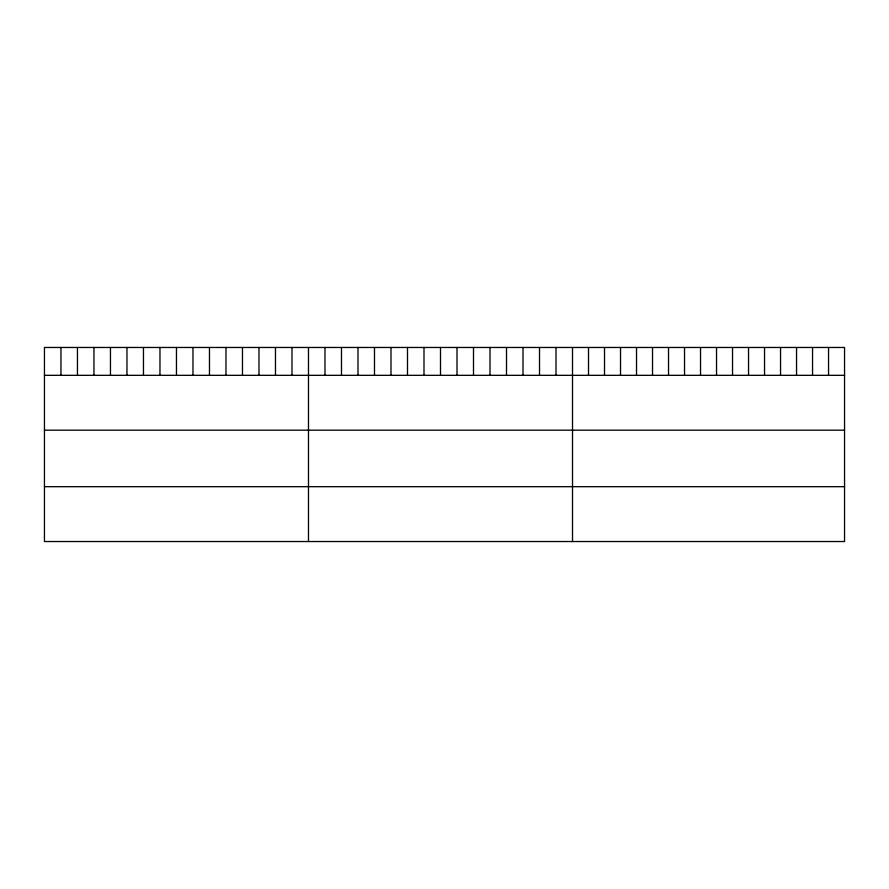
<?xml version="1.0" encoding="UTF-8"?>
<svg xmlns="http://www.w3.org/2000/svg" width="889" height="889" viewBox="0 0 889 889"><rect width="100%" height="100%" fill="white"/><g stroke="black" fill="none" stroke-linecap="round" stroke-linejoin="round"><path stroke-width="1.33" d="M844.55 375.325L844.55 541.534L44.45 541.534L44.45 347.466L844.55 347.466L844.55 375.325L44.45 375.325M44.45 430.176L844.55 430.176M44.45 486.683L844.55 486.683M828.548 347.466L828.548 375.325M812.546 347.466L812.546 375.325M796.544 347.466L796.544 375.325M780.542 347.466L780.542 375.325M764.54 347.466L764.54 375.325M748.538 347.466L748.538 375.325M732.536 347.466L732.536 375.325M716.534 347.466L716.534 375.325M700.532 347.466L700.532 375.325M684.53 347.466L684.53 375.325M668.528 347.466L668.528 375.325M652.526 347.466L652.526 375.325M636.524 347.466L636.524 375.325M620.522 347.466L620.522 375.325M604.52 347.466L604.52 375.325M588.518 347.466L588.518 375.325M572.516 347.466L572.516 541.534M556.014 347.466L556.014 375.325M539.512 347.466L539.512 375.325M523.01 347.466L523.01 375.325M506.508 347.466L506.508 375.325M490.006 347.466L490.006 375.325M473.504 347.466L473.504 375.325M457.002 347.466L457.002 375.325M440.5 347.466L440.5 375.325M423.997 347.466L423.997 375.325M407.495 347.466L407.495 375.325M390.993 347.466L390.993 375.325M374.491 347.466L374.491 375.325M357.989 347.466L357.989 375.325M341.487 347.466L341.487 375.325M324.985 347.466L324.985 375.325M308.483 347.466L308.483 541.534M291.981 347.466L291.981 375.325M275.479 347.466L275.479 375.325M258.977 347.466L258.977 375.325M242.475 347.466L242.475 375.325M225.973 347.466L225.973 375.325M209.471 347.466L209.471 375.325M192.969 347.466L192.969 375.325M176.467 347.466L176.467 375.325M159.964 347.466L159.964 375.325M143.462 347.466L143.462 375.325M126.96 347.466L126.96 375.325M110.458 347.466L110.458 375.325M93.956 347.466L93.956 375.325M77.454 347.466L77.454 375.325M60.952 347.466L60.952 375.325"/></g></svg>
